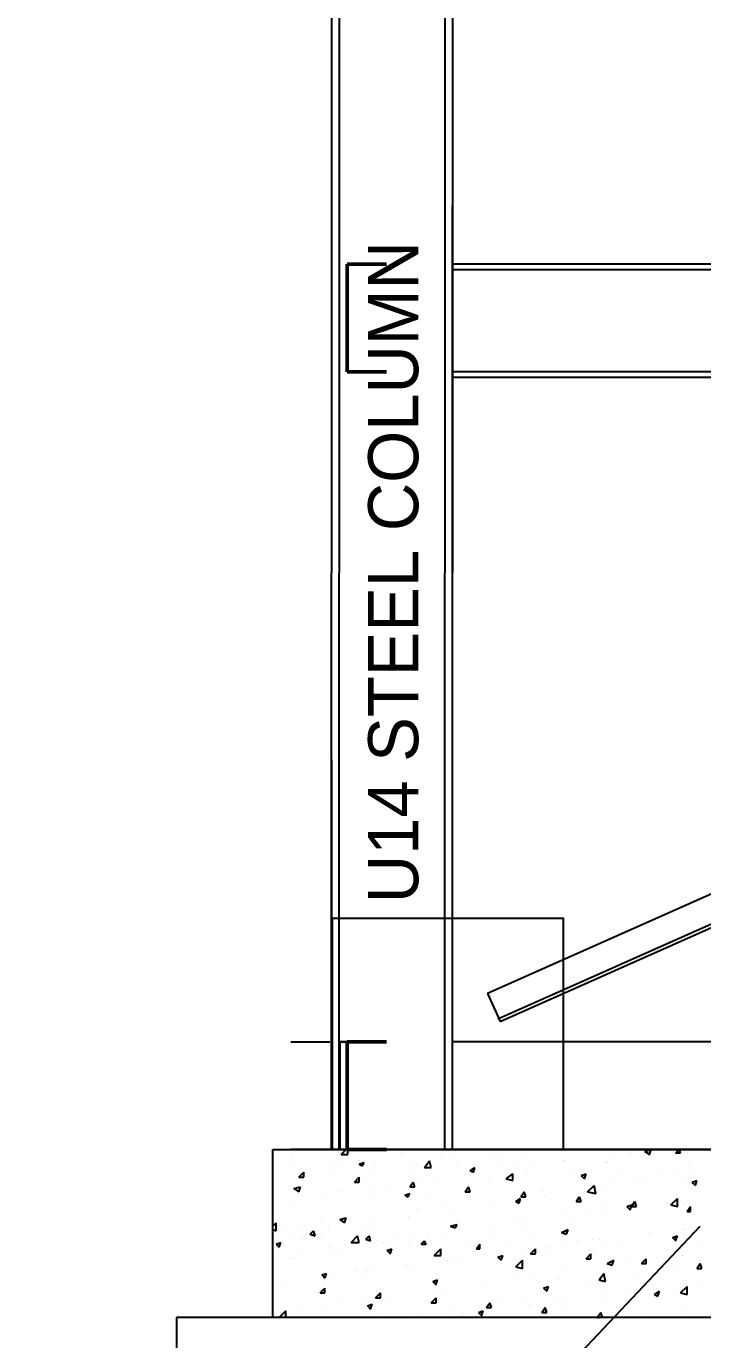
# Model space of a CAD drawing. Header units: millimetres. Extents: x -23396 to 106750, y 116 to 66281.
# Drawn here: x 81238 to 81992, y 38539 to 40005 of the extents above; entities that cross this region are included whole.
import ezdxf

# ---------------------------------------------------------------- set-up
doc = ezdxf.new("R2010")
doc.units = ezdxf.units.MM
doc.layers.add('Wall', color=1, linetype='Continuous', lineweight=50)

# ---------------------------------------------------------------- blocks, each defined once
blk = doc.blocks.new('u14 shaft')
at = {"color": 0}
for p, q in [((-17374.58, 421.79), (-17369.58, 16954.09)), ((-17364.58, 421.79), (-17359.58, 16954.09)), ((-17222.93, 16954.09), (-17227.93, 421.79)), ((-17212.93, 16954.09), (-17217.93, 421.79)), ((-17217.93, 1647.29), (-17217.93, 421.79)), ((-15387.38, 1571.49), (-17215.98, 1571.49)), ((-15387.38, 1563.99), (-17215.98, 1563.99)), ((-15387.38, 1431.79), (-17215.98, 1431.79)), ((-15387.38, 1424.29), (-17215.98, 1424.29)), ((-17374.58, 927.69), (-17374.58, 421.79)), ((-17427.48, 561.49), (-17376.68, 561.49)), ((-17363.98, 421.79), (-17363.98, 561.49)), ((-17363.98, 561.49), (-17313.18, 561.49)), ((-17313.18, 561.49), (-17363.98, 561.49)), ((-17363.98, 561.49), (-17363.98, 421.79)), ((-17313.18, 561.49), (-17363.98, 561.49)), ((-17363.98, 561.49), (-17363.98, 421.79)), ((-15387.23, 561.49), (-17217.93, 561.49)), ((-17450.78, 421.84), (-14967.98, 421.84)), ((-17450.78, 203.77), (-17450.78, 421.84)), ((-17376.68, 421.79), (-17427.48, 421.79)), ((-17425.38, 413.29), (-17425.38, 413.29)), ((-17425.38, 411.24), (-17425.38, 411.24)), ((-17391.53, 421.79), (-17391.53, 421.79)), ((-15236.78, 421.79), (-17376.68, 421.79)), ((-17372.48, 421.79), (-17372.48, 421.79)), ((-17366.13, 417.59), (-17366.13, 417.59)), ((-17313.18, 421.79), (-17363.98, 421.79)), ((-17363.98, 421.79), (-17313.18, 421.79)), ((-17313.18, 421.79), (-17363.98, 421.79)), ((-17361.88, 415.44), (-17355.53, 421.79)), ((-17361.88, 415.44), (-17353.43, 415.44)), ((-17353.43, 415.44), (-17353.43, 421.79)), ((-17338.58, 419.64), (-17338.58, 419.64)), ((-17300.48, 413.29), (-17300.48, 413.29)), ((-17285.53, 417.59), (-17285.53, 417.59)), ((-17236.98, 421.79), (-17236.98, 421.79)), ((-17232.58, 415.44), (-17232.58, 415.44)), ((-17218.13, 421.79), (-15186.33, 421.79)), ((-17177.73, 413.29), (-17177.73, 413.29)), ((-17169.08, 415.44), (-17169.08, 415.44)), ((-17152.18, 411.24), (-17152.18, 411.24)), ((-17124.83, 411.19), (-17124.83, 411.19)), ((-17092.88, 421.79), (-17092.88, 421.79)), ((-17010.53, 415.44), (-17010.53, 415.44)), ((-16985.13, 417.59), (-16985.13, 417.59)), ((-16968.38, 419.64), (-16961.83, 415.44)), ((-16968.18, 419.64), (-16959.88, 421.79)), ((-16966.23, 411.19), (-16966.23, 411.19)), ((-16962.03, 415.44), (-16959.88, 421.79)), ((-16928.13, 417.59), (-16921.63, 417.59)), ((-16927.98, 417.59), (-16923.58, 421.84)), ((-16921.63, 417.59), (-16923.73, 421.79)), ((-16913.33, 417.49), (-16913.33, 417.49)), ((-17425.38, 396.44), (-17425.38, 396.44)), ((-17423.28, 406.99), (-17423.28, 406.99)), ((-17370.33, 406.99), (-17370.33, 406.99)), ((-17361.88, 404.84), (-17361.88, 404.84)), ((-17338.58, 406.99), (-17338.58, 406.99)), ((-17338.58, 402.74), (-17332.23, 404.84)), ((-17338.58, 402.74), (-17334.38, 400.64)), ((-17334.38, 400.64), (-17332.23, 404.84)), ((-17323.78, 394.29), (-17323.78, 394.29)), ((-17317.43, 404.84), (-17317.43, 404.84)), ((-17272.98, 400.64), (-17272.98, 400.64)), ((-17264.53, 402.74), (-17264.53, 402.74)), ((-17254.13, 398.49), (-17247.58, 406.99)), ((-17253.78, 398.54), (-17245.28, 398.54)), ((-17245.28, 398.54), (-17247.43, 406.99)), ((-17220.08, 409.09), (-17220.08, 409.09)), ((-17211.78, 402.69), (-17211.78, 402.69)), ((-17211.78, 400.64), (-17211.78, 400.64)), ((-17194.83, 394.19), (-17188.48, 398.49)), ((-17194.68, 394.29), (-17190.43, 392.14)), ((-17190.43, 392.14), (-17188.48, 398.49)), ((-17156.38, 398.49), (-17156.38, 398.49)), ((-17137.53, 398.49), (-17137.53, 398.49)), ((-17112.28, 400.64), (-17112.28, 400.64)), ((-17103.63, 396.44), (-17103.63, 396.44)), ((-17074.03, 406.99), (-17074.03, 406.99)), ((-17072.08, 406.99), (-17072.08, 406.99)), ((-17067.68, 396.44), (-17067.68, 396.44)), ((-17050.73, 394.29), (-17050.73, 394.29)), ((-17019.18, 404.84), (-17019.18, 404.84)), ((-17016.68, 404.89), (-17016.68, 404.89)), ((-16966.23, 402.69), (-16966.23, 402.69)), ((-16911.03, 400.64), (-16911.03, 400.64)), ((-17425.38, 381.54), (-17425.38, 381.54)), ((-17416.93, 385.79), (-17410.58, 392.14)), ((-17416.93, 385.79), (-17410.58, 385.79)), ((-17410.58, 385.79), (-17410.58, 392.14)), ((-17374.58, 387.94), (-17374.58, 387.94)), ((-17344.93, 379.49), (-17338.58, 385.79)), ((-17344.93, 379.49), (-17338.58, 379.49)), ((-17338.58, 379.49), (-17338.58, 385.79)), ((-17328.03, 381.54), (-17328.03, 381.54)), ((-17272.83, 373.14), (-17268.58, 379.49)), ((-17266.63, 373.14), (-17268.73, 379.49)), ((-17268.58, 392.14), (-17268.58, 392.14)), ((-17262.23, 381.59), (-17262.23, 381.59)), ((-17236.98, 383.69), (-17236.98, 383.69)), ((-17222.03, 375.29), (-17222.03, 375.29)), ((-17201.03, 390.04), (-17201.03, 390.04)), ((-17171.38, 383.69), (-17171.38, 383.69)), ((-17148.08, 383.69), (-17139.48, 390.09)), ((-17148.08, 383.69), (-17139.48, 381.59)), ((-17139.48, 381.59), (-17139.48, 390.09)), ((-17120.58, 390.09), (-17120.58, 390.09)), ((-17050.73, 387.89), (-17044.38, 390.09)), ((-17050.58, 387.94), (-17046.33, 383.74)), ((-17046.48, 383.69), (-17044.38, 390.09)), ((-17012.83, 379.49), (-17012.83, 379.49)), ((-16997.83, 392.14), (-16997.83, 392.14)), ((-16980.88, 381.59), (-16980.88, 381.59)), ((-16974.53, 383.69), (-16974.53, 383.69)), ((-16968.18, 377.34), (-16968.18, 377.34)), ((-16944.88, 390.04), (-16944.88, 390.04)), ((-16923.58, 392.14), (-16923.58, 392.14)), ((-16915.28, 383.69), (-16915.28, 383.69)), ((-16911.03, 392.14), (-16911.03, 392.14)), ((-16906.98, 379.39), (-16902.58, 375.19)), ((-16906.78, 379.49), (-16900.43, 381.59)), ((-16902.58, 375.29), (-16900.43, 381.59)), ((-17444.43, 362.54), (-17444.43, 362.54)), ((-17423.28, 370.99), (-17414.78, 373.14)), ((-17423.28, 370.99), (-17416.93, 366.74)), ((-17416.93, 366.74), (-17414.78, 373.14)), ((-17412.68, 370.99), (-17412.68, 370.99)), ((-17389.38, 364.64), (-17389.38, 364.64)), ((-17385.18, 370.99), (-17385.18, 370.99)), ((-17363.98, 368.84), (-17363.98, 368.84)), ((-17359.78, 368.84), (-17359.78, 368.84)), ((-17325.88, 373.14), (-17325.88, 373.14)), ((-17323.78, 362.54), (-17323.78, 362.54)), ((-17304.93, 366.74), (-17304.93, 366.74)), ((-17279.33, 362.54), (-17272.98, 364.64)), ((-17279.18, 362.54), (-17274.93, 360.44)), ((-17275.08, 360.39), (-17272.98, 364.64)), ((-17272.98, 373.14), (-17266.63, 373.14)), ((-17272.98, 368.84), (-17272.98, 368.84)), ((-17251.98, 364.59), (-17251.98, 364.59)), ((-17201.18, 366.74), (-17194.68, 366.74)), ((-17201.03, 366.74), (-17196.78, 373.14)), ((-17198.73, 362.54), (-17198.73, 362.54)), ((-17194.68, 366.74), (-17196.78, 373.09)), ((-17162.73, 358.34), (-17162.73, 358.34)), ((-17145.83, 358.34), (-17145.83, 358.34)), ((-17137.53, 362.54), (-17137.53, 362.54)), ((-17135.58, 354.04), (-17129.23, 358.24)), ((-17131.33, 351.89), (-17129.23, 358.24)), ((-17129.03, 360.39), (-17124.83, 366.74)), ((-17129.03, 360.44), (-17122.53, 360.44)), ((-17122.53, 360.44), (-17124.63, 366.79)), ((-17099.23, 366.79), (-17099.23, 366.79)), ((-17097.28, 362.54), (-17097.28, 362.54)), ((-17069.63, 362.54), (-17069.63, 362.54)), ((-17056.93, 354.09), (-17052.68, 360.44)), ((-17050.73, 354.04), (-17052.83, 360.39)), ((-17042.28, 366.74), (-17033.78, 375.19)), ((-17042.28, 366.74), (-17031.68, 364.64)), ((-17039.98, 373.14), (-17039.98, 373.14)), ((-17038.03, 375.19), (-17038.03, 375.19)), ((-17031.68, 364.64), (-17033.78, 375.19)), ((-17016.68, 370.99), (-17016.68, 370.99)), ((-16957.58, 360.39), (-16957.58, 360.39)), ((-16934.33, 349.84), (-16925.83, 358.24)), ((-16925.83, 347.69), (-16925.83, 358.24)), ((-16898.33, 370.99), (-16898.33, 370.99)), ((-17427.48, 347.69), (-17427.48, 347.69)), ((-17374.58, 354.04), (-17374.58, 354.04)), ((-17289.93, 341.39), (-17289.93, 341.39)), ((-17264.53, 345.59), (-17264.53, 345.59)), ((-17226.43, 349.84), (-17226.43, 349.84)), ((-17222.03, 343.49), (-17222.03, 343.49)), ((-17215.68, 341.39), (-17215.68, 341.39)), ((-17171.38, 349.84), (-17171.38, 349.84)), ((-17156.38, 351.89), (-17156.38, 351.89)), ((-17135.38, 354.04), (-17131.18, 351.89)), ((-17120.58, 356.19), (-17120.58, 356.19)), ((-17090.93, 356.19), (-17090.93, 356.19)), ((-17057.08, 354.04), (-17050.73, 354.04)), ((-17038.03, 354.04), (-17038.03, 354.04)), ((-17016.68, 349.84), (-17016.68, 349.84)), ((-16999.78, 343.49), (-16999.78, 343.49)), ((-16991.63, 347.69), (-16985.13, 349.84)), ((-16991.48, 347.69), (-16987.23, 343.49)), ((-16987.23, 343.44), (-16985.13, 349.84)), ((-16985.28, 347.69), (-16978.78, 347.69)), ((-16985.13, 347.69), (-16980.88, 354.04)), ((-16985.13, 351.89), (-16985.13, 351.89)), ((-16978.78, 347.69), (-16981.08, 354.04)), ((-16968.18, 343.44), (-16968.18, 343.44)), ((-16938.53, 351.89), (-16938.53, 351.89)), ((-16934.33, 349.84), (-16925.83, 347.69)), ((-16932.18, 349.84), (-16932.18, 349.84)), ((-16917.38, 351.99), (-16917.38, 351.99)), ((-16913.33, 356.09), (-16913.33, 356.09)), ((-16913.33, 341.39), (-16908.93, 347.69)), ((-16913.33, 341.39), (-16908.93, 341.39)), ((-16908.93, 341.39), (-16908.93, 347.69)), ((-17450.78, 322.29), (-17446.53, 326.54)), ((-17446.53, 315.94), (-17446.53, 326.54)), ((-17414.78, 324.44), (-17414.78, 324.44)), ((-17389.38, 328.64), (-17389.38, 328.64)), ((-17363.98, 330.74), (-17355.53, 332.89)), ((-17363.98, 330.74), (-17357.63, 326.54)), ((-17357.63, 326.54), (-17355.53, 332.89)), ((-17353.43, 332.89), (-17353.43, 332.89)), ((-17325.88, 328.64), (-17325.88, 328.64)), ((-17274.93, 335.04), (-17274.93, 335.04)), ((-17272.98, 332.89), (-17272.98, 332.89)), ((-17220.23, 322.29), (-17211.78, 324.44)), ((-17213.73, 320.14), (-17211.78, 324.44)), ((-17133.13, 330.74), (-17133.13, 330.74)), ((-17126.93, 326.54), (-17126.93, 326.54)), ((-17074.03, 339.24), (-17074.03, 339.24)), ((-17069.63, 330.74), (-17069.63, 330.74)), ((-17063.28, 335.04), (-17063.28, 335.04)), ((-17038.03, 339.24), (-17038.03, 339.24)), ((-17019.18, 337.09), (-17019.18, 337.09)), ((-16919.48, 324.44), (-16919.48, 324.44)), ((-17770.53, -604.8), (-16896.33, 322.34)), ((-17450.78, 318.09), (-17446.53, 315.94)), ((-17431.73, 320.24), (-17431.73, 320.24)), ((-17429.63, 313.79), (-17429.63, 313.79)), ((-17402.08, 311.74), (-17397.88, 315.94)), ((-17402.08, 311.74), (-17395.73, 309.59)), ((-17395.73, 309.59), (-17397.88, 315.94)), ((-17389.38, 311.74), (-17389.38, 311.74)), ((-17378.83, 318.09), (-17378.83, 318.09)), ((-17376.68, 322.29), (-17376.68, 322.29)), ((-17349.18, 301.14), (-17340.73, 309.59)), ((-17338.58, 301.14), (-17340.73, 309.59)), ((-17332.23, 322.29), (-17332.23, 322.29)), ((-17330.13, 305.39), (-17325.88, 309.59)), ((-17323.78, 303.29), (-17325.88, 309.59)), ((-17323.78, 315.94), (-17323.78, 315.94)), ((-17270.88, 311.64), (-17270.88, 311.64)), ((-17251.98, 311.64), (-17251.98, 311.64)), ((-17249.68, 309.59), (-17249.68, 309.59)), ((-17224.28, 309.59), (-17224.28, 309.59)), ((-17220.08, 322.29), (-17213.73, 320.14)), ((-17217.93, 309.59), (-17217.93, 309.59)), ((-17190.43, 320.24), (-17190.43, 320.24)), ((-17190.43, 320.24), (-17190.43, 320.24)), ((-17173.48, 315.94), (-17173.48, 315.94)), ((-17165.23, 322.29), (-17165.23, 322.29)), ((-17165.23, 307.49), (-17165.23, 307.49)), ((-17122.53, 322.34), (-17122.53, 322.34)), ((-17076.13, 313.79), (-17067.68, 318.09)), ((-17076.13, 313.89), (-17069.63, 311.74)), ((-17069.78, 311.74), (-17067.68, 318.09)), ((-16978.78, 315.94), (-16978.78, 315.94)), ((-16970.13, 309.59), (-16970.13, 309.59)), ((-16963.93, 313.89), (-16963.93, 313.89)), ((-16938.53, 315.94), (-16938.53, 315.94)), ((-16932.38, 307.49), (-16925.83, 309.59)), ((-16932.18, 307.49), (-16927.98, 303.29)), ((-16928.13, 303.29), (-16925.83, 309.59)), ((-16917.38, 318.09), (-16917.38, 318.09)), ((-16900.43, 320.24), (-16900.43, 320.24)), ((-17448.68, 301.14), (-17448.68, 301.14)), ((-17446.53, 298.99), (-17440.18, 301.14)), ((-17446.53, 298.99), (-17442.33, 294.79)), ((-17442.33, 294.79), (-17440.18, 301.14)), ((-17410.58, 305.39), (-17410.58, 305.39)), ((-17378.83, 294.79), (-17378.83, 294.79)), ((-17366.13, 290.59), (-17366.13, 290.59)), ((-17357.63, 303.29), (-17357.63, 303.29)), ((-17349.18, 301.14), (-17338.58, 301.14)), ((-17330.13, 305.39), (-17323.78, 303.29)), ((-17325.88, 294.79), (-17325.88, 294.79)), ((-17315.33, 303.29), (-17315.33, 303.29)), ((-17306.83, 301.14), (-17306.83, 301.14)), ((-17304.93, 301.14), (-17304.93, 301.14)), ((-17302.63, 290.59), (-17296.28, 292.64)), ((-17302.43, 290.59), (-17298.23, 286.34)), ((-17298.38, 286.34), (-17296.28, 292.64)), ((-17289.93, 305.39), (-17289.93, 305.39)), ((-17274.93, 301.14), (-17274.93, 301.14)), ((-17258.33, 298.99), (-17251.98, 298.99)), ((-17258.18, 298.99), (-17253.93, 303.29)), ((-17251.98, 298.99), (-17254.13, 303.19)), ((-17249.68, 299.04), (-17249.68, 299.04)), ((-17241.23, 284.24), (-17232.58, 292.64)), ((-17232.58, 284.24), (-17232.58, 292.64)), ((-17196.78, 296.94), (-17196.78, 296.94)), ((-17186.38, 292.64), (-17182.13, 298.99)), ((-17186.38, 292.64), (-17182.13, 292.64)), ((-17182.13, 292.64), (-17182.13, 298.99)), ((-17143.88, 294.79), (-17143.88, 294.79)), ((-17116.33, 286.34), (-17109.83, 292.64)), ((-17112.28, 305.34), (-17112.28, 305.34)), ((-17109.83, 286.34), (-17109.83, 292.64)), ((-17095.38, 294.79), (-17095.38, 294.79)), ((-17090.93, 292.64), (-17090.93, 292.64)), ((-17089.03, 296.84), (-17089.03, 296.84)), ((-17072.08, 296.84), (-17072.08, 296.84)), ((-17065.73, 298.99), (-17065.73, 298.99)), ((-17057.08, 303.29), (-17057.08, 303.29)), ((-17036.08, 305.34), (-17036.08, 305.34)), ((-17036.08, 290.54), (-17036.08, 290.54)), ((-17027.43, 305.39), (-17027.43, 305.39)), ((-17021.08, 303.29), (-17021.08, 303.29)), ((-17004.18, 301.14), (-17004.18, 301.14)), ((-16951.23, 299.04), (-16951.23, 299.04)), ((-16898.33, 296.94), (-16898.33, 296.94)), ((-17442.33, 286.34), (-17442.33, 286.34)), ((-17429.63, 279.99), (-17429.63, 279.99)), ((-17423.28, 279.99), (-17423.28, 279.99)), ((-17416.93, 288.44), (-17416.93, 288.44)), ((-17378.83, 288.44), (-17378.83, 288.44)), ((-17241.23, 284.24), (-17232.58, 284.24)), ((-17224.28, 275.69), (-17224.28, 275.69)), ((-17215.68, 279.99), (-17215.68, 279.99)), ((-17211.78, 275.69), (-17211.78, 275.69)), ((-17190.43, 282.09), (-17190.43, 282.09)), ((-17173.48, 282.09), (-17173.48, 282.09)), ((-17158.68, 282.09), (-17152.18, 284.24)), ((-17158.68, 282.09), (-17154.43, 277.84)), ((-17154.28, 277.84), (-17152.18, 284.24)), ((-17152.18, 288.44), (-17152.18, 288.44)), ((-17152.18, 284.24), (-17152.18, 284.24)), ((-17135.38, 269.39), (-17126.93, 277.84)), ((-17126.93, 267.29), (-17126.93, 277.84)), ((-17122.53, 288.44), (-17122.53, 288.44)), ((-17116.33, 286.34), (-17109.83, 286.34)), ((-17044.38, 279.99), (-17038.03, 286.34)), ((-17044.38, 279.99), (-17038.03, 279.99)), ((-17038.03, 279.99), (-17038.03, 286.34)), ((-17016.88, 273.64), (-17008.38, 277.84)), ((-17016.88, 273.64), (-17010.53, 271.49)), ((-17010.68, 271.49), (-17008.38, 277.84)), ((-16989.53, 273.54), (-16989.53, 273.54)), ((-16983.18, 288.39), (-16983.18, 288.39)), ((-16972.58, 273.64), (-16966.23, 279.99)), ((-16972.58, 273.64), (-16966.23, 273.64)), ((-16970.13, 277.84), (-16970.13, 277.84)), ((-16966.23, 273.64), (-16966.23, 279.99)), ((-16966.23, 275.69), (-16966.23, 275.69)), ((-16929.93, 286.39), (-16929.93, 286.39)), ((-16927.98, 282.09), (-16927.98, 282.09)), ((-16919.48, 284.19), (-16919.48, 284.19)), ((-16900.63, 267.24), (-16896.23, 273.64)), ((-16894.08, 267.29), (-16896.23, 273.64)), ((-17397.88, 267.29), (-17397.88, 267.29)), ((-17387.28, 258.84), (-17380.93, 260.89)), ((-17387.28, 258.84), (-17383.03, 254.54)), ((-17383.03, 254.54), (-17380.93, 260.89)), ((-17344.93, 265.14), (-17344.93, 265.14)), ((-17342.83, 263.04), (-17342.83, 263.04)), ((-17328.03, 263.04), (-17328.03, 263.04)), ((-17317.43, 267.29), (-17317.43, 267.29)), ((-17291.88, 260.94), (-17291.88, 260.94)), ((-17279.33, 271.49), (-17279.33, 271.49)), ((-17277.23, 269.39), (-17277.23, 269.39)), ((-17268.58, 265.14), (-17268.58, 265.14)), ((-17236.98, 258.84), (-17236.98, 258.84)), ((-17184.08, 256.69), (-17184.08, 256.69)), ((-17135.38, 269.39), (-17126.93, 267.29)), ((-17124.83, 256.69), (-17124.83, 256.69)), ((-17116.18, 256.69), (-17116.18, 256.69)), ((-17090.93, 260.89), (-17090.93, 260.89)), ((-17072.08, 263.04), (-17072.08, 263.04)), ((-17052.68, 265.14), (-17052.68, 265.14)), ((-17027.43, 252.49), (-17021.08, 260.89)), ((-17019.18, 250.34), (-17021.28, 260.89)), ((-17021.08, 271.49), (-17021.08, 271.49)), ((-16923.58, 265.14), (-16923.58, 265.14)), ((-16900.28, 267.29), (-16894.08, 267.29)), ((-17442.33, 250.34), (-17442.33, 250.34)), ((-17431.73, 248.24), (-17431.73, 248.24)), ((-17404.23, 254.54), (-17404.23, 254.54)), ((-17389.38, 235.535), (-17383.03, 241.87)), ((-17385.18, 246.065), (-17385.18, 246.065)), ((-17383.03, 235.535), (-17383.03, 241.87)), ((-17378.83, 254.54), (-17378.83, 254.54)), ((-17328.03, 254.54), (-17328.03, 254.54)), ((-17243.33, 250.34), (-17236.98, 252.44)), ((-17243.33, 250.34), (-17238.93, 246.135)), ((-17241.23, 239.735), (-17241.23, 239.735)), ((-17239.13, 246.065), (-17236.98, 252.44)), ((-17226.43, 241.87), (-17226.43, 241.87)), ((-17217.93, 244), (-17217.93, 244)), ((-17179.68, 248.24), (-17179.68, 248.24)), ((-17175.43, 250.34), (-17175.43, 250.34)), ((-17131.18, 254.54), (-17131.18, 254.54)), ((-17099.58, 241.87), (-17095.38, 237.6)), ((-17099.43, 241.87), (-17092.88, 244)), ((-17095.03, 237.67), (-17092.88, 244)), ((-17078.23, 252.44), (-17078.23, 252.44)), ((-17039.98, 246.135), (-17039.98, 246.135)), ((-17027.43, 252.44), (-17019.18, 250.34)), ((-17025.33, 250.34), (-17025.33, 250.34)), ((-16980.88, 254.54), (-16980.88, 254.54)), ((-16972.43, 243.93), (-16972.43, 243.93)), ((-16970.13, 248.24), (-16970.13, 248.24)), ((-16953.18, 241.87), (-16953.18, 241.87)), ((-16921.63, 235.465), (-16913.33, 243.93)), ((-16919.48, 250.34), (-16919.48, 250.34)), ((-16917.38, 246.135), (-16917.38, 246.135)), ((-16913.33, 233.4), (-16913.33, 243.93)), ((-16900.43, 244), (-16900.43, 244)), ((-17444.43, 235.535), (-17444.43, 235.535)), ((-17389.38, 235.535), (-17383.03, 235.535)), ((-17368.23, 222.785), (-17368.23, 222.785)), ((-17342.83, 227.05), (-17342.83, 227.05)), ((-17328.03, 229.185), (-17328.03, 229.185)), ((-17317.43, 229.185), (-17311.08, 235.535)), ((-17317.43, 229.185), (-17311.08, 229.185)), ((-17311.08, 229.185), (-17311.08, 235.535)), ((-17304.93, 231.265), (-17304.93, 231.265)), ((-17279.33, 235.535), (-17279.33, 235.535)), ((-17245.28, 222.855), (-17238.93, 229.185)), ((-17245.28, 222.855), (-17238.93, 222.855)), ((-17238.93, 222.855), (-17238.93, 229.185)), ((-17173.48, 216.52), (-17169.08, 222.855)), ((-17167.13, 216.45), (-17169.28, 222.855)), ((-17156.38, 224.915), (-17156.38, 224.915)), ((-17126.93, 222.855), (-17126.93, 222.855)), ((-17099.23, 235.535), (-17099.23, 235.535)), ((-17080.38, 224.915), (-17080.38, 224.915)), ((-17074.03, 231.265), (-17074.03, 231.265)), ((-17023.03, 237.67), (-17023.03, 237.67)), ((-17016.68, 233.4), (-17016.68, 233.4)), ((-17016.68, 222.855), (-17016.68, 222.855)), ((-16991.48, 237.67), (-16991.48, 237.67)), ((-16957.58, 233.4), (-16957.58, 233.4)), ((-16955.68, 233.4), (-16949.13, 237.6)), ((-16955.48, 233.4), (-16951.23, 231.335)), ((-16951.43, 231.265), (-16949.13, 237.6)), ((-16921.63, 235.465), (-16913.33, 233.4)), ((-17442.33, 203.77), (-17433.83, 212.235)), ((-17433.83, 203.77), (-17433.83, 212.235)), ((-17431.73, 214.385), (-17431.73, 214.385)), ((-17431.73, 214.385), (-17431.73, 214.385)), ((-17416.93, 214.385), (-17416.93, 214.385)), ((-17380.93, 220.72), (-17380.93, 220.72)), ((-17363.98, 212.235), (-17363.98, 212.235)), ((-17328.03, 218.585), (-17321.68, 220.72)), ((-17328.03, 218.585), (-17323.78, 214.385)), ((-17323.78, 214.385), (-17321.68, 220.72)), ((-17311.08, 210.1), (-17311.08, 210.1)), ((-17272.98, 205.9), (-17272.98, 205.9)), ((-17258.33, 207.965), (-17258.33, 207.965)), ((-17228.73, 210.1), (-17228.73, 210.1)), ((-17215.68, 216.52), (-17215.68, 216.52)), ((-17205.43, 210.1), (-17205.43, 210.1)), ((-17203.13, 205.9), (-17203.13, 205.9)), ((-17184.08, 210.1), (-17177.73, 212.235)), ((-17184.08, 210.1), (-17179.68, 205.9)), ((-17179.83, 205.9), (-17177.73, 212.235)), ((-17175.43, 216.52), (-17175.43, 216.52)), ((-17173.48, 216.45), (-17167.13, 216.45)), ((-17141.93, 216.45), (-17141.93, 216.45)), ((-17118.63, 220.65), (-17118.63, 220.65)), ((-17101.73, 210.1), (-17095.38, 210.1)), ((-17101.53, 210.1), (-17097.28, 216.45)), ((-17095.38, 210.1), (-17097.48, 216.45)), ((-17074.03, 214.385), (-17074.03, 214.385)), ((-17029.73, 203.77), (-17025.33, 210.1)), ((-17023.03, 203.77), (-17025.18, 210.1)), ((-16972.43, 210.1), (-16972.43, 210.1)), ((-16921.63, 218.585), (-16921.63, 218.585)), ((-16917.38, 210.1), (-16917.38, 210.1)), ((-14881.53, 203.77), (-17575.83, 203.77)), ((-17575.83, 203.77), (-17575.83, 100)), ((-14967.98, 203.77), (-17450.78, 203.77)), ((-17442.33, 203.77), (-17442.33, 203.77)), ((-17033.78, 203.77), (-17033.78, 203.77)), ((-17033.78, 203.77), (-17033.78, 203.77)), ((-17029.58, 203.77), (-17027.43, 203.77))]:
    blk.add_line(p, q, dxfattribs=at)
at = {"linetype": 'Continuous'}
for p, q in [((-15426.881, 1362.024), (-17158.712, 591.19)), ((-17172.155, 624.493), (-17155.95, 588.053))]:
    blk.add_line(p, q, dxfattribs=at)
for points in [[(-17155.95, 588.053), (-15425.287, 1358.443), (-15441.227, 1394.252), (-17172.155, 624.493)], [(-17073.619, 652.559), (-17073.619, 721.892), (-17373.619, 721.892), (-17373.619, 421.892), (-17073.619, 421.892), (-17073.619, 652.559)]]:
    blk.add_lwpolyline(points, dxfattribs=at)
at = {"layer": 'Wall'}
for p, q in [((-17354.18, 1431.79), (-17354.18, 1571.49)), ((-17354.18, 1571.49), (-17303.38, 1571.49)), ((-17303.38, 1571.49), (-17354.18, 1571.49)), ((-17354.18, 1571.49), (-17354.18, 1431.79)), ((-17303.38, 1571.49), (-17354.18, 1571.49)), ((-17354.18, 1571.49), (-17354.18, 1431.79)), ((-17303.38, 1431.79), (-17354.18, 1431.79)), ((-17354.18, 1431.79), (-17303.38, 1431.79)), ((-17303.38, 1431.79), (-17354.18, 1431.79)), ((-17354.18, 421.79), (-17354.18, 561.49)), ((-17354.18, 561.49), (-17303.38, 561.49)), ((-17303.38, 561.49), (-17354.18, 561.49)), ((-17354.18, 561.49), (-17354.18, 421.79)), ((-17303.38, 561.49), (-17354.18, 561.49)), ((-17354.18, 561.49), (-17354.18, 421.79)), ((-17303.38, 421.79), (-17354.18, 421.79)), ((-17354.18, 421.79), (-17303.38, 421.79)), ((-17303.38, 421.79), (-17354.18, 421.79))]:
    blk.add_line(p, q, dxfattribs=at)
at = {"linetype": 'Continuous', "insert": (-17327.04, 741.632), "char_height": 65, "attachment_point": 1, "rotation": 90}
blk.add_mtext_dynamic_manual_height_columns('U14 STEEL COLUMN', width=8751.77116, gutter_width=2683.265, heights=[0], dxfattribs=at)
blk = doc.blocks.new('upn st')
at = {"linetype": 'Continuous', "xscale": 0.171875, "yscale": 0.171875, "zscale": 0.171875}
blk.add_blockref('u14 shaft', (6951.345, -5502.442), dxfattribs=at)

msp = doc.modelspace()

# ---------------------------------------------------------------- block references
at = {"xscale": 5, "yscale": 5, "zscale": 5}
msp.add_blockref('upn st', (61752.657, 65900.837), dxfattribs=at)

doc.saveas('drawing.dxf')
